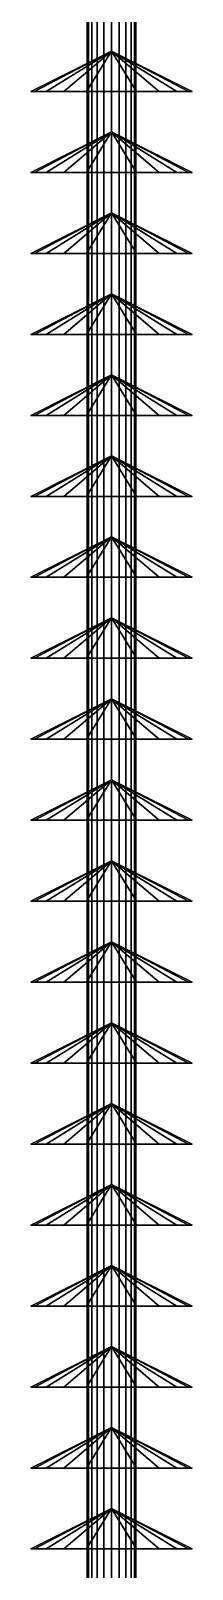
# Model space of a CAD drawing. Extents: x -14.2 to 13.4, y -20.5 to 46.3.
# Drawn here: x -7.7 to -7.5, y 20.825 to 22.725 of the extents above; entities that cross this region are included whole.
import ezdxf

# ---------------------------------------------------------------- set-up
doc = ezdxf.new("R2010")
doc.units = 0

msp = doc.modelspace()

# ---------------------------------------------------------------- linework, layer by layer
at = {"layer": '2', "color": 7}
for points in [[(-7.6285, 24, 0.0093), (-7.6285, 19, 0.0093), (-7.63, 19), (-7.63, 24)], [(-7.63, 24), (-7.63, 19), (-7.6285, 19, -0.0093), (-7.6285, 24, -0.0093)], [(-7.6243, 24, 0.0176), (-7.6243, 19, 0.0176), (-7.6285, 19, 0.0093), (-7.6285, 24, 0.0093)], [(-7.6285, 24, -0.0093), (-7.6285, 19, -0.0093), (-7.6243, 19, -0.0176), (-7.6243, 24, -0.0176)], [(-7.6176, 24, 0.0243), (-7.6176, 19, 0.0243), (-7.6243, 19, 0.0176), (-7.6243, 24, 0.0176)], [(-7.6243, 24, -0.0176), (-7.6243, 19, -0.0176), (-7.6176, 19, -0.0243), (-7.6176, 24, -0.0243)], [(-7.6093, 24, 0.0285), (-7.6093, 19, 0.0285), (-7.6176, 19, 0.0243), (-7.6176, 24, 0.0243)], [(-7.6176, 24, -0.0243), (-7.6176, 19, -0.0243), (-7.6093, 19, -0.0285), (-7.6093, 24, -0.0285)], [(-7.6, 24, 0.03), (-7.6, 19, 0.03), (-7.6093, 19, 0.0285), (-7.6093, 24, 0.0285)], [(-7.6093, 24, -0.0285), (-7.6093, 19, -0.0285), (-7.6, 19, -0.03), (-7.6, 24, -0.03)], [(-7.5907, 24, 0.0285), (-7.5907, 19, 0.0285), (-7.6, 19, 0.03), (-7.6, 24, 0.03)], [(-7.6, 24, -0.03), (-7.6, 19, -0.03), (-7.5907, 19, -0.0285), (-7.5907, 24, -0.0285)], [(-7.5824, 24, 0.0243), (-7.5824, 19, 0.0243), (-7.5907, 19, 0.0285), (-7.5907, 24, 0.0285)], [(-7.5907, 24, -0.0285), (-7.5907, 19, -0.0285), (-7.5824, 19, -0.0243), (-7.5824, 24, -0.0243)], [(-7.5757, 24, 0.0176), (-7.5757, 19, 0.0176), (-7.5824, 19, 0.0243), (-7.5824, 24, 0.0243)], [(-7.5824, 24, -0.0243), (-7.5824, 19, -0.0243), (-7.5757, 19, -0.0176), (-7.5757, 24, -0.0176)], [(-7.5715, 24, 0.0093), (-7.5715, 19, 0.0093), (-7.5757, 19, 0.0176), (-7.5757, 24, 0.0176)], [(-7.5757, 24, -0.0176), (-7.5757, 19, -0.0176), (-7.5715, 19, -0.0093), (-7.5715, 24, -0.0093)], [(-7.57, 24), (-7.57, 19), (-7.5715, 19, 0.0093), (-7.5715, 24, 0.0093)], [(-7.5715, 24, -0.0093), (-7.5715, 19, -0.0093), (-7.57, 19), (-7.57, 24)], [(-7.6, 22.7), (-7.6951, 22.65, 0.0309), (-7.7, 22.65)], [(-7.6, 22.7), (-7.7, 22.65), (-7.6951, 22.65, -0.0309)], [(-7.6, 22.7), (-7.6809, 22.65, 0.0588), (-7.6951, 22.65, 0.0309)], [(-7.6, 22.7), (-7.6951, 22.65, -0.0309), (-7.6809, 22.65, -0.0588)], [(-7.6, 22.7), (-7.6588, 22.65, 0.0809), (-7.6809, 22.65, 0.0588)], [(-7.6, 22.7), (-7.6809, 22.65, -0.0588), (-7.6588, 22.65, -0.0809)], [(-7.6, 22.7), (-7.6309, 22.65, 0.0951), (-7.6588, 22.65, 0.0809)], [(-7.6, 22.7), (-7.6588, 22.65, -0.0809), (-7.6309, 22.65, -0.0951)], [(-7.6, 22.7), (-7.6, 22.65, 0.1), (-7.6309, 22.65, 0.0951)], [(-7.6, 22.7), (-7.6309, 22.65, -0.0951), (-7.6, 22.65, -0.1)], [(-7.6, 22.7), (-7.5, 22.65), (-7.5049, 22.65, 0.0309)], [(-7.6, 22.7), (-7.5049, 22.65, 0.0309), (-7.5191, 22.65, 0.0588)], [(-7.6, 22.7), (-7.5191, 22.65, 0.0588), (-7.5412, 22.65, 0.0809)], [(-7.6, 22.7), (-7.5412, 22.65, 0.0809), (-7.5691, 22.65, 0.0951)], [(-7.6, 22.7), (-7.5691, 22.65, 0.0951), (-7.6, 22.65, 0.1)], [(-7.6, 22.7), (-7.6, 22.65, -0.1), (-7.5691, 22.65, -0.0951)], [(-7.6, 22.7), (-7.5691, 22.65, -0.0951), (-7.5412, 22.65, -0.0809)], [(-7.6, 22.7), (-7.5412, 22.65, -0.0809), (-7.5191, 22.65, -0.0588)], [(-7.6, 22.7), (-7.5191, 22.65, -0.0588), (-7.5049, 22.65, -0.0309)], [(-7.6, 22.7), (-7.5049, 22.65, -0.0309), (-7.5, 22.65)], [(-7.6, 22.6), (-7.6951, 22.55, 0.0309), (-7.7, 22.55)], [(-7.6, 22.6), (-7.7, 22.55), (-7.6951, 22.55, -0.0309)], [(-7.6, 22.6), (-7.6809, 22.55, 0.0588), (-7.6951, 22.55, 0.0309)], [(-7.6, 22.6), (-7.6951, 22.55, -0.0309), (-7.6809, 22.55, -0.0588)], [(-7.6, 22.6), (-7.6588, 22.55, 0.0809), (-7.6809, 22.55, 0.0588)], [(-7.6, 22.6), (-7.6809, 22.55, -0.0588), (-7.6588, 22.55, -0.0809)], [(-7.6, 22.6), (-7.6309, 22.55, 0.0951), (-7.6588, 22.55, 0.0809)], [(-7.6, 22.6), (-7.6588, 22.55, -0.0809), (-7.6309, 22.55, -0.0951)], [(-7.6, 22.6), (-7.6, 22.55, 0.1), (-7.6309, 22.55, 0.0951)], [(-7.6, 22.6), (-7.6309, 22.55, -0.0951), (-7.6, 22.55, -0.1)], [(-7.6, 22.6), (-7.5, 22.55), (-7.5049, 22.55, 0.0309)], [(-7.6, 22.6), (-7.5049, 22.55, 0.0309), (-7.5191, 22.55, 0.0588)], [(-7.6, 22.6), (-7.5191, 22.55, 0.0588), (-7.5412, 22.55, 0.0809)], [(-7.6, 22.6), (-7.5412, 22.55, 0.0809), (-7.5691, 22.55, 0.0951)], [(-7.6, 22.6), (-7.5691, 22.55, 0.0951), (-7.6, 22.55, 0.1)], [(-7.6, 22.6), (-7.6, 22.55, -0.1), (-7.5691, 22.55, -0.0951)], [(-7.6, 22.6), (-7.5691, 22.55, -0.0951), (-7.5412, 22.55, -0.0809)], [(-7.6, 22.6), (-7.5412, 22.55, -0.0809), (-7.5191, 22.55, -0.0588)], [(-7.6, 22.6), (-7.5191, 22.55, -0.0588), (-7.5049, 22.55, -0.0309)], [(-7.6, 22.6), (-7.5049, 22.55, -0.0309), (-7.5, 22.55)], [(-7.6, 22.5), (-7.6951, 22.45, 0.0309), (-7.7, 22.45)], [(-7.6, 22.5), (-7.7, 22.45), (-7.6951, 22.45, -0.0309)], [(-7.6, 22.5), (-7.6809, 22.45, 0.0588), (-7.6951, 22.45, 0.0309)], [(-7.6, 22.5), (-7.6951, 22.45, -0.0309), (-7.6809, 22.45, -0.0588)], [(-7.6, 22.5), (-7.6588, 22.45, 0.0809), (-7.6809, 22.45, 0.0588)], [(-7.6, 22.5), (-7.6809, 22.45, -0.0588), (-7.6588, 22.45, -0.0809)], [(-7.6, 22.5), (-7.6309, 22.45, 0.0951), (-7.6588, 22.45, 0.0809)], [(-7.6, 22.5), (-7.6588, 22.45, -0.0809), (-7.6309, 22.45, -0.0951)], [(-7.6, 22.5), (-7.6, 22.45, 0.1), (-7.6309, 22.45, 0.0951)], [(-7.6, 22.5), (-7.6309, 22.45, -0.0951), (-7.6, 22.45, -0.1)], [(-7.6, 22.5), (-7.5, 22.45), (-7.5049, 22.45, 0.0309)], [(-7.6, 22.5), (-7.5049, 22.45, 0.0309), (-7.5191, 22.45, 0.0588)], [(-7.6, 22.5), (-7.5191, 22.45, 0.0588), (-7.5412, 22.45, 0.0809)], [(-7.6, 22.5), (-7.5412, 22.45, 0.0809), (-7.5691, 22.45, 0.0951)], [(-7.6, 22.5), (-7.5691, 22.45, 0.0951), (-7.6, 22.45, 0.1)], [(-7.6, 22.5), (-7.6, 22.45, -0.1), (-7.5691, 22.45, -0.0951)], [(-7.6, 22.5), (-7.5691, 22.45, -0.0951), (-7.5412, 22.45, -0.0809)], [(-7.6, 22.5), (-7.5412, 22.45, -0.0809), (-7.5191, 22.45, -0.0588)], [(-7.6, 22.5), (-7.5191, 22.45, -0.0588), (-7.5049, 22.45, -0.0309)], [(-7.6, 22.5), (-7.5049, 22.45, -0.0309), (-7.5, 22.45)], [(-7.6, 22.4), (-7.6951, 22.35, 0.0309), (-7.7, 22.35)], [(-7.6, 22.4), (-7.7, 22.35), (-7.6951, 22.35, -0.0309)], [(-7.6, 22.4), (-7.6809, 22.35, 0.0588), (-7.6951, 22.35, 0.0309)], [(-7.6, 22.4), (-7.6951, 22.35, -0.0309), (-7.6809, 22.35, -0.0588)], [(-7.6, 22.4), (-7.6588, 22.35, 0.0809), (-7.6809, 22.35, 0.0588)], [(-7.6, 22.4), (-7.6809, 22.35, -0.0588), (-7.6588, 22.35, -0.0809)], [(-7.6, 22.4), (-7.6309, 22.35, 0.0951), (-7.6588, 22.35, 0.0809)], [(-7.6, 22.4), (-7.6588, 22.35, -0.0809), (-7.6309, 22.35, -0.0951)], [(-7.6, 22.4), (-7.6, 22.35, 0.1), (-7.6309, 22.35, 0.0951)], [(-7.6, 22.4), (-7.6309, 22.35, -0.0951), (-7.6, 22.35, -0.1)], [(-7.6, 22.4), (-7.5, 22.35), (-7.5049, 22.35, 0.0309)], [(-7.6, 22.4), (-7.5049, 22.35, 0.0309), (-7.5191, 22.35, 0.0588)], [(-7.6, 22.4), (-7.5191, 22.35, 0.0588), (-7.5412, 22.35, 0.0809)], [(-7.6, 22.4), (-7.5412, 22.35, 0.0809), (-7.5691, 22.35, 0.0951)], [(-7.6, 22.4), (-7.5691, 22.35, 0.0951), (-7.6, 22.35, 0.1)], [(-7.6, 22.4), (-7.6, 22.35, -0.1), (-7.5691, 22.35, -0.0951)], [(-7.6, 22.4), (-7.5691, 22.35, -0.0951), (-7.5412, 22.35, -0.0809)], [(-7.6, 22.4), (-7.5412, 22.35, -0.0809), (-7.5191, 22.35, -0.0588)], [(-7.6, 22.4), (-7.5191, 22.35, -0.0588), (-7.5049, 22.35, -0.0309)], [(-7.6, 22.4), (-7.5049, 22.35, -0.0309), (-7.5, 22.35)], [(-7.6, 22.3), (-7.6951, 22.25, 0.0309), (-7.7, 22.25)], [(-7.6, 22.3), (-7.7, 22.25), (-7.6951, 22.25, -0.0309)], [(-7.6, 22.3), (-7.6809, 22.25, 0.0588), (-7.6951, 22.25, 0.0309)], [(-7.6, 22.3), (-7.6951, 22.25, -0.0309), (-7.6809, 22.25, -0.0588)], [(-7.6, 22.3), (-7.6588, 22.25, 0.0809), (-7.6809, 22.25, 0.0588)], [(-7.6, 22.3), (-7.6809, 22.25, -0.0588), (-7.6588, 22.25, -0.0809)], [(-7.6, 22.3), (-7.6309, 22.25, 0.0951), (-7.6588, 22.25, 0.0809)], [(-7.6, 22.3), (-7.6588, 22.25, -0.0809), (-7.6309, 22.25, -0.0951)], [(-7.6, 22.3), (-7.6, 22.25, 0.1), (-7.6309, 22.25, 0.0951)], [(-7.6, 22.3), (-7.6309, 22.25, -0.0951), (-7.6, 22.25, -0.1)], [(-7.6, 22.3), (-7.5, 22.25), (-7.5049, 22.25, 0.0309)], [(-7.6, 22.3), (-7.5049, 22.25, 0.0309), (-7.5191, 22.25, 0.0588)], [(-7.6, 22.3), (-7.5191, 22.25, 0.0588), (-7.5412, 22.25, 0.0809)], [(-7.6, 22.3), (-7.5412, 22.25, 0.0809), (-7.5691, 22.25, 0.0951)], [(-7.6, 22.3), (-7.5691, 22.25, 0.0951), (-7.6, 22.25, 0.1)], [(-7.6, 22.3), (-7.6, 22.25, -0.1), (-7.5691, 22.25, -0.0951)], [(-7.6, 22.3), (-7.5691, 22.25, -0.0951), (-7.5412, 22.25, -0.0809)], [(-7.6, 22.3), (-7.5412, 22.25, -0.0809), (-7.5191, 22.25, -0.0588)], [(-7.6, 22.3), (-7.5191, 22.25, -0.0588), (-7.5049, 22.25, -0.0309)], [(-7.6, 22.3), (-7.5049, 22.25, -0.0309), (-7.5, 22.25)], [(-7.6, 22.2), (-7.6951, 22.15, 0.0309), (-7.7, 22.15)], [(-7.6, 22.2), (-7.7, 22.15), (-7.6951, 22.15, -0.0309)], [(-7.6, 22.2), (-7.6809, 22.15, 0.0588), (-7.6951, 22.15, 0.0309)], [(-7.6, 22.2), (-7.6951, 22.15, -0.0309), (-7.6809, 22.15, -0.0588)], [(-7.6, 22.2), (-7.6588, 22.15, 0.0809), (-7.6809, 22.15, 0.0588)], [(-7.6, 22.2), (-7.6809, 22.15, -0.0588), (-7.6588, 22.15, -0.0809)], [(-7.6, 22.2), (-7.6309, 22.15, 0.0951), (-7.6588, 22.15, 0.0809)], [(-7.6, 22.2), (-7.6588, 22.15, -0.0809), (-7.6309, 22.15, -0.0951)], [(-7.6, 22.2), (-7.6, 22.15, 0.1), (-7.6309, 22.15, 0.0951)], [(-7.6, 22.2), (-7.6309, 22.15, -0.0951), (-7.6, 22.15, -0.1)], [(-7.6, 22.2), (-7.5, 22.15), (-7.5049, 22.15, 0.0309)], [(-7.6, 22.2), (-7.5049, 22.15, 0.0309), (-7.5191, 22.15, 0.0588)], [(-7.6, 22.2), (-7.5191, 22.15, 0.0588), (-7.5412, 22.15, 0.0809)], [(-7.6, 22.2), (-7.5412, 22.15, 0.0809), (-7.5691, 22.15, 0.0951)], [(-7.6, 22.2), (-7.5691, 22.15, 0.0951), (-7.6, 22.15, 0.1)], [(-7.6, 22.2), (-7.6, 22.15, -0.1), (-7.5691, 22.15, -0.0951)], [(-7.6, 22.2), (-7.5691, 22.15, -0.0951), (-7.5412, 22.15, -0.0809)], [(-7.6, 22.2), (-7.5412, 22.15, -0.0809), (-7.5191, 22.15, -0.0588)], [(-7.6, 22.2), (-7.5191, 22.15, -0.0588), (-7.5049, 22.15, -0.0309)], [(-7.6, 22.2), (-7.5049, 22.15, -0.0309), (-7.5, 22.15)], [(-7.6, 22.1), (-7.6951, 22.05, 0.0309), (-7.7, 22.05)], [(-7.6, 22.1), (-7.7, 22.05), (-7.6951, 22.05, -0.0309)], [(-7.6, 22.1), (-7.6809, 22.05, 0.0588), (-7.6951, 22.05, 0.0309)], [(-7.6, 22.1), (-7.6951, 22.05, -0.0309), (-7.6809, 22.05, -0.0588)], [(-7.6, 22.1), (-7.6588, 22.05, 0.0809), (-7.6809, 22.05, 0.0588)], [(-7.6, 22.1), (-7.6809, 22.05, -0.0588), (-7.6588, 22.05, -0.0809)], [(-7.6, 22.1), (-7.6309, 22.05, 0.0951), (-7.6588, 22.05, 0.0809)], [(-7.6, 22.1), (-7.6588, 22.05, -0.0809), (-7.6309, 22.05, -0.0951)], [(-7.6, 22.1), (-7.6, 22.05, 0.1), (-7.6309, 22.05, 0.0951)], [(-7.6, 22.1), (-7.6309, 22.05, -0.0951), (-7.6, 22.05, -0.1)], [(-7.6, 22.1), (-7.5, 22.05), (-7.5049, 22.05, 0.0309)], [(-7.6, 22.1), (-7.5049, 22.05, 0.0309), (-7.5191, 22.05, 0.0588)], [(-7.6, 22.1), (-7.5191, 22.05, 0.0588), (-7.5412, 22.05, 0.0809)], [(-7.6, 22.1), (-7.5412, 22.05, 0.0809), (-7.5691, 22.05, 0.0951)], [(-7.6, 22.1), (-7.5691, 22.05, 0.0951), (-7.6, 22.05, 0.1)], [(-7.6, 22.1), (-7.6, 22.05, -0.1), (-7.5691, 22.05, -0.0951)], [(-7.6, 22.1), (-7.5691, 22.05, -0.0951), (-7.5412, 22.05, -0.0809)], [(-7.6, 22.1), (-7.5412, 22.05, -0.0809), (-7.5191, 22.05, -0.0588)], [(-7.6, 22.1), (-7.5191, 22.05, -0.0588), (-7.5049, 22.05, -0.0309)], [(-7.6, 22.1), (-7.5049, 22.05, -0.0309), (-7.5, 22.05)], [(-7.6, 22), (-7.6951, 21.95, 0.0309), (-7.7, 21.95)], [(-7.6, 22), (-7.7, 21.95), (-7.6951, 21.95, -0.0309)], [(-7.6, 22), (-7.6809, 21.95, 0.0588), (-7.6951, 21.95, 0.0309)], [(-7.6, 22), (-7.6951, 21.95, -0.0309), (-7.6809, 21.95, -0.0588)], [(-7.6, 22), (-7.6588, 21.95, 0.0809), (-7.6809, 21.95, 0.0588)], [(-7.6, 22), (-7.6809, 21.95, -0.0588), (-7.6588, 21.95, -0.0809)], [(-7.6, 22), (-7.6309, 21.95, 0.0951), (-7.6588, 21.95, 0.0809)], [(-7.6, 22), (-7.6588, 21.95, -0.0809), (-7.6309, 21.95, -0.0951)], [(-7.6, 22), (-7.6, 21.95, 0.1), (-7.6309, 21.95, 0.0951)], [(-7.6, 22), (-7.6309, 21.95, -0.0951), (-7.6, 21.95, -0.1)], [(-7.6, 22), (-7.5, 21.95), (-7.5049, 21.95, 0.0309)], [(-7.6, 22), (-7.5049, 21.95, 0.0309), (-7.5191, 21.95, 0.0588)], [(-7.6, 22), (-7.5191, 21.95, 0.0588), (-7.5412, 21.95, 0.0809)], [(-7.6, 22), (-7.5412, 21.95, 0.0809), (-7.5691, 21.95, 0.0951)], [(-7.6, 22), (-7.5691, 21.95, 0.0951), (-7.6, 21.95, 0.1)], [(-7.6, 22), (-7.6, 21.95, -0.1), (-7.5691, 21.95, -0.0951)], [(-7.6, 22), (-7.5691, 21.95, -0.0951), (-7.5412, 21.95, -0.0809)], [(-7.6, 22), (-7.5412, 21.95, -0.0809), (-7.5191, 21.95, -0.0588)], [(-7.6, 22), (-7.5191, 21.95, -0.0588), (-7.5049, 21.95, -0.0309)], [(-7.6, 22), (-7.5049, 21.95, -0.0309), (-7.5, 21.95)], [(-7.6, 21.9), (-7.6951, 21.85, 0.0309), (-7.7, 21.85)], [(-7.6, 21.9), (-7.7, 21.85), (-7.6951, 21.85, -0.0309)], [(-7.6, 21.9), (-7.6809, 21.85, 0.0588), (-7.6951, 21.85, 0.0309)], [(-7.6, 21.9), (-7.6951, 21.85, -0.0309), (-7.6809, 21.85, -0.0588)], [(-7.6, 21.9), (-7.6588, 21.85, 0.0809), (-7.6809, 21.85, 0.0588)], [(-7.6, 21.9), (-7.6809, 21.85, -0.0588), (-7.6588, 21.85, -0.0809)], [(-7.6, 21.9), (-7.6309, 21.85, 0.0951), (-7.6588, 21.85, 0.0809)], [(-7.6, 21.9), (-7.6588, 21.85, -0.0809), (-7.6309, 21.85, -0.0951)], [(-7.6, 21.9), (-7.6, 21.85, 0.1), (-7.6309, 21.85, 0.0951)], [(-7.6, 21.9), (-7.6309, 21.85, -0.0951), (-7.6, 21.85, -0.1)], [(-7.6, 21.9), (-7.5, 21.85), (-7.5049, 21.85, 0.0309)], [(-7.6, 21.9), (-7.5049, 21.85, 0.0309), (-7.5191, 21.85, 0.0588)], [(-7.6, 21.9), (-7.5191, 21.85, 0.0588), (-7.5412, 21.85, 0.0809)], [(-7.6, 21.9), (-7.5412, 21.85, 0.0809), (-7.5691, 21.85, 0.0951)], [(-7.6, 21.9), (-7.5691, 21.85, 0.0951), (-7.6, 21.85, 0.1)], [(-7.6, 21.9), (-7.6, 21.85, -0.1), (-7.5691, 21.85, -0.0951)], [(-7.6, 21.9), (-7.5691, 21.85, -0.0951), (-7.5412, 21.85, -0.0809)], [(-7.6, 21.9), (-7.5412, 21.85, -0.0809), (-7.5191, 21.85, -0.0588)], [(-7.6, 21.9), (-7.5191, 21.85, -0.0588), (-7.5049, 21.85, -0.0309)], [(-7.6, 21.9), (-7.5049, 21.85, -0.0309), (-7.5, 21.85)], [(-7.6, 21.8), (-7.6951, 21.75, 0.0309), (-7.7, 21.75)], [(-7.6, 21.8), (-7.7, 21.75), (-7.6951, 21.75, -0.0309)], [(-7.6, 21.8), (-7.6809, 21.75, 0.0588), (-7.6951, 21.75, 0.0309)], [(-7.6, 21.8), (-7.6951, 21.75, -0.0309), (-7.6809, 21.75, -0.0588)], [(-7.6, 21.8), (-7.6588, 21.75, 0.0809), (-7.6809, 21.75, 0.0588)], [(-7.6, 21.8), (-7.6809, 21.75, -0.0588), (-7.6588, 21.75, -0.0809)], [(-7.6, 21.8), (-7.6309, 21.75, 0.0951), (-7.6588, 21.75, 0.0809)], [(-7.6, 21.8), (-7.6588, 21.75, -0.0809), (-7.6309, 21.75, -0.0951)], [(-7.6, 21.8), (-7.6, 21.75, 0.1), (-7.6309, 21.75, 0.0951)], [(-7.6, 21.8), (-7.6309, 21.75, -0.0951), (-7.6, 21.75, -0.1)], [(-7.6, 21.8), (-7.5, 21.75), (-7.5049, 21.75, 0.0309)], [(-7.6, 21.8), (-7.5049, 21.75, 0.0309), (-7.5191, 21.75, 0.0588)], [(-7.6, 21.8), (-7.5191, 21.75, 0.0588), (-7.5412, 21.75, 0.0809)], [(-7.6, 21.8), (-7.5412, 21.75, 0.0809), (-7.5691, 21.75, 0.0951)], [(-7.6, 21.8), (-7.5691, 21.75, 0.0951), (-7.6, 21.75, 0.1)], [(-7.6, 21.8), (-7.6, 21.75, -0.1), (-7.5691, 21.75, -0.0951)], [(-7.6, 21.8), (-7.5691, 21.75, -0.0951), (-7.5412, 21.75, -0.0809)], [(-7.6, 21.8), (-7.5412, 21.75, -0.0809), (-7.5191, 21.75, -0.0588)], [(-7.6, 21.8), (-7.5191, 21.75, -0.0588), (-7.5049, 21.75, -0.0309)], [(-7.6, 21.8), (-7.5049, 21.75, -0.0309), (-7.5, 21.75)], [(-7.6, 21.7), (-7.6951, 21.65, 0.0309), (-7.7, 21.65)], [(-7.6, 21.7), (-7.7, 21.65), (-7.6951, 21.65, -0.0309)], [(-7.6, 21.7), (-7.6809, 21.65, 0.0588), (-7.6951, 21.65, 0.0309)], [(-7.6, 21.7), (-7.6951, 21.65, -0.0309), (-7.6809, 21.65, -0.0588)], [(-7.6, 21.7), (-7.6588, 21.65, 0.0809), (-7.6809, 21.65, 0.0588)], [(-7.6, 21.7), (-7.6809, 21.65, -0.0588), (-7.6588, 21.65, -0.0809)], [(-7.6, 21.7), (-7.6309, 21.65, 0.0951), (-7.6588, 21.65, 0.0809)], [(-7.6, 21.7), (-7.6588, 21.65, -0.0809), (-7.6309, 21.65, -0.0951)], [(-7.6, 21.7), (-7.6, 21.65, 0.1), (-7.6309, 21.65, 0.0951)], [(-7.6, 21.7), (-7.6309, 21.65, -0.0951), (-7.6, 21.65, -0.1)], [(-7.6, 21.7), (-7.5, 21.65), (-7.5049, 21.65, 0.0309)], [(-7.6, 21.7), (-7.5049, 21.65, 0.0309), (-7.5191, 21.65, 0.0588)], [(-7.6, 21.7), (-7.5191, 21.65, 0.0588), (-7.5412, 21.65, 0.0809)], [(-7.6, 21.7), (-7.5412, 21.65, 0.0809), (-7.5691, 21.65, 0.0951)], [(-7.6, 21.7), (-7.5691, 21.65, 0.0951), (-7.6, 21.65, 0.1)], [(-7.6, 21.7), (-7.6, 21.65, -0.1), (-7.5691, 21.65, -0.0951)], [(-7.6, 21.7), (-7.5691, 21.65, -0.0951), (-7.5412, 21.65, -0.0809)], [(-7.6, 21.7), (-7.5412, 21.65, -0.0809), (-7.5191, 21.65, -0.0588)], [(-7.6, 21.7), (-7.5191, 21.65, -0.0588), (-7.5049, 21.65, -0.0309)], [(-7.6, 21.7), (-7.5049, 21.65, -0.0309), (-7.5, 21.65)], [(-7.6, 21.6), (-7.6951, 21.55, 0.0309), (-7.7, 21.55)], [(-7.6, 21.6), (-7.7, 21.55), (-7.6951, 21.55, -0.0309)], [(-7.6, 21.6), (-7.6809, 21.55, 0.0588), (-7.6951, 21.55, 0.0309)], [(-7.6, 21.6), (-7.6951, 21.55, -0.0309), (-7.6809, 21.55, -0.0588)], [(-7.6, 21.6), (-7.6588, 21.55, 0.0809), (-7.6809, 21.55, 0.0588)], [(-7.6, 21.6), (-7.6809, 21.55, -0.0588), (-7.6588, 21.55, -0.0809)], [(-7.6, 21.6), (-7.6309, 21.55, 0.0951), (-7.6588, 21.55, 0.0809)], [(-7.6, 21.6), (-7.6588, 21.55, -0.0809), (-7.6309, 21.55, -0.0951)], [(-7.6, 21.6), (-7.6, 21.55, 0.1), (-7.6309, 21.55, 0.0951)], [(-7.6, 21.6), (-7.6309, 21.55, -0.0951), (-7.6, 21.55, -0.1)], [(-7.6, 21.6), (-7.5, 21.55), (-7.5049, 21.55, 0.0309)], [(-7.6, 21.6), (-7.5049, 21.55, 0.0309), (-7.5191, 21.55, 0.0588)], [(-7.6, 21.6), (-7.5191, 21.55, 0.0588), (-7.5412, 21.55, 0.0809)], [(-7.6, 21.6), (-7.5412, 21.55, 0.0809), (-7.5691, 21.55, 0.0951)], [(-7.6, 21.6), (-7.5691, 21.55, 0.0951), (-7.6, 21.55, 0.1)], [(-7.6, 21.6), (-7.6, 21.55, -0.1), (-7.5691, 21.55, -0.0951)], [(-7.6, 21.6), (-7.5691, 21.55, -0.0951), (-7.5412, 21.55, -0.0809)], [(-7.6, 21.6), (-7.5412, 21.55, -0.0809), (-7.5191, 21.55, -0.0588)], [(-7.6, 21.6), (-7.5191, 21.55, -0.0588), (-7.5049, 21.55, -0.0309)], [(-7.6, 21.6), (-7.5049, 21.55, -0.0309), (-7.5, 21.55)], [(-7.6, 21.5), (-7.6951, 21.45, 0.0309), (-7.7, 21.45)], [(-7.6, 21.5), (-7.7, 21.45), (-7.6951, 21.45, -0.0309)], [(-7.6, 21.5), (-7.6809, 21.45, 0.0588), (-7.6951, 21.45, 0.0309)], [(-7.6, 21.5), (-7.6951, 21.45, -0.0309), (-7.6809, 21.45, -0.0588)], [(-7.6, 21.5), (-7.6588, 21.45, 0.0809), (-7.6809, 21.45, 0.0588)], [(-7.6, 21.5), (-7.6809, 21.45, -0.0588), (-7.6588, 21.45, -0.0809)], [(-7.6, 21.5), (-7.6309, 21.45, 0.0951), (-7.6588, 21.45, 0.0809)], [(-7.6, 21.5), (-7.6588, 21.45, -0.0809), (-7.6309, 21.45, -0.0951)], [(-7.6, 21.5), (-7.6, 21.45, 0.1), (-7.6309, 21.45, 0.0951)], [(-7.6, 21.5), (-7.6309, 21.45, -0.0951), (-7.6, 21.45, -0.1)], [(-7.6, 21.5), (-7.5, 21.45), (-7.5049, 21.45, 0.0309)], [(-7.6, 21.5), (-7.5049, 21.45, 0.0309), (-7.5191, 21.45, 0.0588)], [(-7.6, 21.5), (-7.5191, 21.45, 0.0588), (-7.5412, 21.45, 0.0809)], [(-7.6, 21.5), (-7.5412, 21.45, 0.0809), (-7.5691, 21.45, 0.0951)], [(-7.6, 21.5), (-7.5691, 21.45, 0.0951), (-7.6, 21.45, 0.1)], [(-7.6, 21.5), (-7.6, 21.45, -0.1), (-7.5691, 21.45, -0.0951)], [(-7.6, 21.5), (-7.5691, 21.45, -0.0951), (-7.5412, 21.45, -0.0809)], [(-7.6, 21.5), (-7.5412, 21.45, -0.0809), (-7.5191, 21.45, -0.0588)], [(-7.6, 21.5), (-7.5191, 21.45, -0.0588), (-7.5049, 21.45, -0.0309)], [(-7.6, 21.5), (-7.5049, 21.45, -0.0309), (-7.5, 21.45)], [(-7.6, 21.4), (-7.6951, 21.35, 0.0309), (-7.7, 21.35)], [(-7.6, 21.4), (-7.7, 21.35), (-7.6951, 21.35, -0.0309)], [(-7.6, 21.4), (-7.6809, 21.35, 0.0588), (-7.6951, 21.35, 0.0309)], [(-7.6, 21.4), (-7.6951, 21.35, -0.0309), (-7.6809, 21.35, -0.0588)], [(-7.6, 21.4), (-7.6588, 21.35, 0.0809), (-7.6809, 21.35, 0.0588)], [(-7.6, 21.4), (-7.6809, 21.35, -0.0588), (-7.6588, 21.35, -0.0809)], [(-7.6, 21.4), (-7.6309, 21.35, 0.0951), (-7.6588, 21.35, 0.0809)], [(-7.6, 21.4), (-7.6588, 21.35, -0.0809), (-7.6309, 21.35, -0.0951)], [(-7.6, 21.4), (-7.6, 21.35, 0.1), (-7.6309, 21.35, 0.0951)], [(-7.6, 21.4), (-7.6309, 21.35, -0.0951), (-7.6, 21.35, -0.1)], [(-7.6, 21.4), (-7.5, 21.35), (-7.5049, 21.35, 0.0309)], [(-7.6, 21.4), (-7.5049, 21.35, 0.0309), (-7.5191, 21.35, 0.0588)], [(-7.6, 21.4), (-7.5191, 21.35, 0.0588), (-7.5412, 21.35, 0.0809)], [(-7.6, 21.4), (-7.5412, 21.35, 0.0809), (-7.5691, 21.35, 0.0951)], [(-7.6, 21.4), (-7.5691, 21.35, 0.0951), (-7.6, 21.35, 0.1)], [(-7.6, 21.4), (-7.6, 21.35, -0.1), (-7.5691, 21.35, -0.0951)], [(-7.6, 21.4), (-7.5691, 21.35, -0.0951), (-7.5412, 21.35, -0.0809)], [(-7.6, 21.4), (-7.5412, 21.35, -0.0809), (-7.5191, 21.35, -0.0588)], [(-7.6, 21.4), (-7.5191, 21.35, -0.0588), (-7.5049, 21.35, -0.0309)], [(-7.6, 21.4), (-7.5049, 21.35, -0.0309), (-7.5, 21.35)], [(-7.6, 21.3), (-7.6951, 21.25, 0.0309), (-7.7, 21.25)], [(-7.6, 21.3), (-7.7, 21.25), (-7.6951, 21.25, -0.0309)], [(-7.6, 21.3), (-7.6809, 21.25, 0.0588), (-7.6951, 21.25, 0.0309)], [(-7.6, 21.3), (-7.6951, 21.25, -0.0309), (-7.6809, 21.25, -0.0588)], [(-7.6, 21.3), (-7.6588, 21.25, 0.0809), (-7.6809, 21.25, 0.0588)], [(-7.6, 21.3), (-7.6809, 21.25, -0.0588), (-7.6588, 21.25, -0.0809)], [(-7.6, 21.3), (-7.6309, 21.25, 0.0951), (-7.6588, 21.25, 0.0809)], [(-7.6, 21.3), (-7.6588, 21.25, -0.0809), (-7.6309, 21.25, -0.0951)], [(-7.6, 21.3), (-7.6, 21.25, 0.1), (-7.6309, 21.25, 0.0951)], [(-7.6, 21.3), (-7.6309, 21.25, -0.0951), (-7.6, 21.25, -0.1)], [(-7.6, 21.3), (-7.5, 21.25), (-7.5049, 21.25, 0.0309)], [(-7.6, 21.3), (-7.5049, 21.25, 0.0309), (-7.5191, 21.25, 0.0588)], [(-7.6, 21.3), (-7.5191, 21.25, 0.0588), (-7.5412, 21.25, 0.0809)], [(-7.6, 21.3), (-7.5412, 21.25, 0.0809), (-7.5691, 21.25, 0.0951)], [(-7.6, 21.3), (-7.5691, 21.25, 0.0951), (-7.6, 21.25, 0.1)], [(-7.6, 21.3), (-7.6, 21.25, -0.1), (-7.5691, 21.25, -0.0951)], [(-7.6, 21.3), (-7.5691, 21.25, -0.0951), (-7.5412, 21.25, -0.0809)], [(-7.6, 21.3), (-7.5412, 21.25, -0.0809), (-7.5191, 21.25, -0.0588)], [(-7.6, 21.3), (-7.5191, 21.25, -0.0588), (-7.5049, 21.25, -0.0309)], [(-7.6, 21.3), (-7.5049, 21.25, -0.0309), (-7.5, 21.25)], [(-7.6, 21.2), (-7.6951, 21.15, 0.0309), (-7.7, 21.15)], [(-7.6, 21.2), (-7.7, 21.15), (-7.6951, 21.15, -0.0309)], [(-7.6, 21.2), (-7.6809, 21.15, 0.0588), (-7.6951, 21.15, 0.0309)], [(-7.6, 21.2), (-7.6951, 21.15, -0.0309), (-7.6809, 21.15, -0.0588)], [(-7.6, 21.2), (-7.6588, 21.15, 0.0809), (-7.6809, 21.15, 0.0588)], [(-7.6, 21.2), (-7.6809, 21.15, -0.0588), (-7.6588, 21.15, -0.0809)], [(-7.6, 21.2), (-7.6309, 21.15, 0.0951), (-7.6588, 21.15, 0.0809)], [(-7.6, 21.2), (-7.6588, 21.15, -0.0809), (-7.6309, 21.15, -0.0951)], [(-7.6, 21.2), (-7.6, 21.15, 0.1), (-7.6309, 21.15, 0.0951)], [(-7.6, 21.2), (-7.6309, 21.15, -0.0951), (-7.6, 21.15, -0.1)], [(-7.6, 21.2), (-7.5, 21.15), (-7.5049, 21.15, 0.0309)], [(-7.6, 21.2), (-7.5049, 21.15, 0.0309), (-7.5191, 21.15, 0.0588)], [(-7.6, 21.2), (-7.5191, 21.15, 0.0588), (-7.5412, 21.15, 0.0809)], [(-7.6, 21.2), (-7.5412, 21.15, 0.0809), (-7.5691, 21.15, 0.0951)], [(-7.6, 21.2), (-7.5691, 21.15, 0.0951), (-7.6, 21.15, 0.1)], [(-7.6, 21.2), (-7.6, 21.15, -0.1), (-7.5691, 21.15, -0.0951)], [(-7.6, 21.2), (-7.5691, 21.15, -0.0951), (-7.5412, 21.15, -0.0809)], [(-7.6, 21.2), (-7.5412, 21.15, -0.0809), (-7.5191, 21.15, -0.0588)], [(-7.6, 21.2), (-7.5191, 21.15, -0.0588), (-7.5049, 21.15, -0.0309)], [(-7.6, 21.2), (-7.5049, 21.15, -0.0309), (-7.5, 21.15)], [(-7.6, 21.1), (-7.6951, 21.05, 0.0309), (-7.7, 21.05)], [(-7.6, 21.1), (-7.7, 21.05), (-7.6951, 21.05, -0.0309)], [(-7.6, 21.1), (-7.6809, 21.05, 0.0588), (-7.6951, 21.05, 0.0309)], [(-7.6, 21.1), (-7.6951, 21.05, -0.0309), (-7.6809, 21.05, -0.0588)], [(-7.6, 21.1), (-7.6588, 21.05, 0.0809), (-7.6809, 21.05, 0.0588)], [(-7.6, 21.1), (-7.6809, 21.05, -0.0588), (-7.6588, 21.05, -0.0809)], [(-7.6, 21.1), (-7.6309, 21.05, 0.0951), (-7.6588, 21.05, 0.0809)], [(-7.6, 21.1), (-7.6588, 21.05, -0.0809), (-7.6309, 21.05, -0.0951)], [(-7.6, 21.1), (-7.6, 21.05, 0.1), (-7.6309, 21.05, 0.0951)], [(-7.6, 21.1), (-7.6309, 21.05, -0.0951), (-7.6, 21.05, -0.1)], [(-7.6, 21.1), (-7.5, 21.05), (-7.5049, 21.05, 0.0309)], [(-7.6, 21.1), (-7.5049, 21.05, 0.0309), (-7.5191, 21.05, 0.0588)], [(-7.6, 21.1), (-7.5191, 21.05, 0.0588), (-7.5412, 21.05, 0.0809)], [(-7.6, 21.1), (-7.5412, 21.05, 0.0809), (-7.5691, 21.05, 0.0951)], [(-7.6, 21.1), (-7.5691, 21.05, 0.0951), (-7.6, 21.05, 0.1)], [(-7.6, 21.1), (-7.6, 21.05, -0.1), (-7.5691, 21.05, -0.0951)], [(-7.6, 21.1), (-7.5691, 21.05, -0.0951), (-7.5412, 21.05, -0.0809)], [(-7.6, 21.1), (-7.5412, 21.05, -0.0809), (-7.5191, 21.05, -0.0588)], [(-7.6, 21.1), (-7.5191, 21.05, -0.0588), (-7.5049, 21.05, -0.0309)], [(-7.6, 21.1), (-7.5049, 21.05, -0.0309), (-7.5, 21.05)], [(-7.6, 21), (-7.6951, 20.95, 0.0309), (-7.7, 20.95)], [(-7.6, 21), (-7.7, 20.95), (-7.6951, 20.95, -0.0309)], [(-7.6, 21), (-7.6809, 20.95, 0.0588), (-7.6951, 20.95, 0.0309)], [(-7.6, 21), (-7.6951, 20.95, -0.0309), (-7.6809, 20.95, -0.0588)], [(-7.6, 21), (-7.6588, 20.95, 0.0809), (-7.6809, 20.95, 0.0588)], [(-7.6, 21), (-7.6809, 20.95, -0.0588), (-7.6588, 20.95, -0.0809)], [(-7.6, 21), (-7.6309, 20.95, 0.0951), (-7.6588, 20.95, 0.0809)], [(-7.6, 21), (-7.6588, 20.95, -0.0809), (-7.6309, 20.95, -0.0951)], [(-7.6, 21), (-7.6, 20.95, 0.1), (-7.6309, 20.95, 0.0951)], [(-7.6, 21), (-7.6309, 20.95, -0.0951), (-7.6, 20.95, -0.1)], [(-7.6, 21), (-7.5, 20.95), (-7.5049, 20.95, 0.0309)], [(-7.6, 21), (-7.5049, 20.95, 0.0309), (-7.5191, 20.95, 0.0588)], [(-7.6, 21), (-7.5191, 20.95, 0.0588), (-7.5412, 20.95, 0.0809)], [(-7.6, 21), (-7.5412, 20.95, 0.0809), (-7.5691, 20.95, 0.0951)], [(-7.6, 21), (-7.5691, 20.95, 0.0951), (-7.6, 20.95, 0.1)], [(-7.6, 21), (-7.6, 20.95, -0.1), (-7.5691, 20.95, -0.0951)], [(-7.6, 21), (-7.5691, 20.95, -0.0951), (-7.5412, 20.95, -0.0809)], [(-7.6, 21), (-7.5412, 20.95, -0.0809), (-7.5191, 20.95, -0.0588)], [(-7.6, 21), (-7.5191, 20.95, -0.0588), (-7.5049, 20.95, -0.0309)], [(-7.6, 21), (-7.5049, 20.95, -0.0309), (-7.5, 20.95)], [(-7.6, 20.9), (-7.6951, 20.85, 0.0309), (-7.7, 20.85)], [(-7.6, 20.9), (-7.7, 20.85), (-7.6951, 20.85, -0.0309)], [(-7.6, 20.9), (-7.6809, 20.85, 0.0588), (-7.6951, 20.85, 0.0309)], [(-7.6, 20.9), (-7.6951, 20.85, -0.0309), (-7.6809, 20.85, -0.0588)], [(-7.6, 20.9), (-7.6588, 20.85, 0.0809), (-7.6809, 20.85, 0.0588)], [(-7.6, 20.9), (-7.6809, 20.85, -0.0588), (-7.6588, 20.85, -0.0809)], [(-7.6, 20.9), (-7.6309, 20.85, 0.0951), (-7.6588, 20.85, 0.0809)], [(-7.6, 20.9), (-7.6588, 20.85, -0.0809), (-7.6309, 20.85, -0.0951)], [(-7.6, 20.9), (-7.6, 20.85, 0.1), (-7.6309, 20.85, 0.0951)], [(-7.6, 20.9), (-7.6309, 20.85, -0.0951), (-7.6, 20.85, -0.1)], [(-7.6, 20.9), (-7.5, 20.85), (-7.5049, 20.85, 0.0309)], [(-7.6, 20.9), (-7.5049, 20.85, 0.0309), (-7.5191, 20.85, 0.0588)], [(-7.6, 20.9), (-7.5191, 20.85, 0.0588), (-7.5412, 20.85, 0.0809)], [(-7.6, 20.9), (-7.5412, 20.85, 0.0809), (-7.5691, 20.85, 0.0951)], [(-7.6, 20.9), (-7.5691, 20.85, 0.0951), (-7.6, 20.85, 0.1)], [(-7.6, 20.9), (-7.6, 20.85, -0.1), (-7.5691, 20.85, -0.0951)], [(-7.6, 20.9), (-7.5691, 20.85, -0.0951), (-7.5412, 20.85, -0.0809)], [(-7.6, 20.9), (-7.5412, 20.85, -0.0809), (-7.5191, 20.85, -0.0588)], [(-7.6, 20.9), (-7.5191, 20.85, -0.0588), (-7.5049, 20.85, -0.0309)], [(-7.6, 20.9), (-7.5049, 20.85, -0.0309), (-7.5, 20.85)]]:
    msp.add_3dface(points, dxfattribs=at)

doc.saveas('drawing.dxf')
